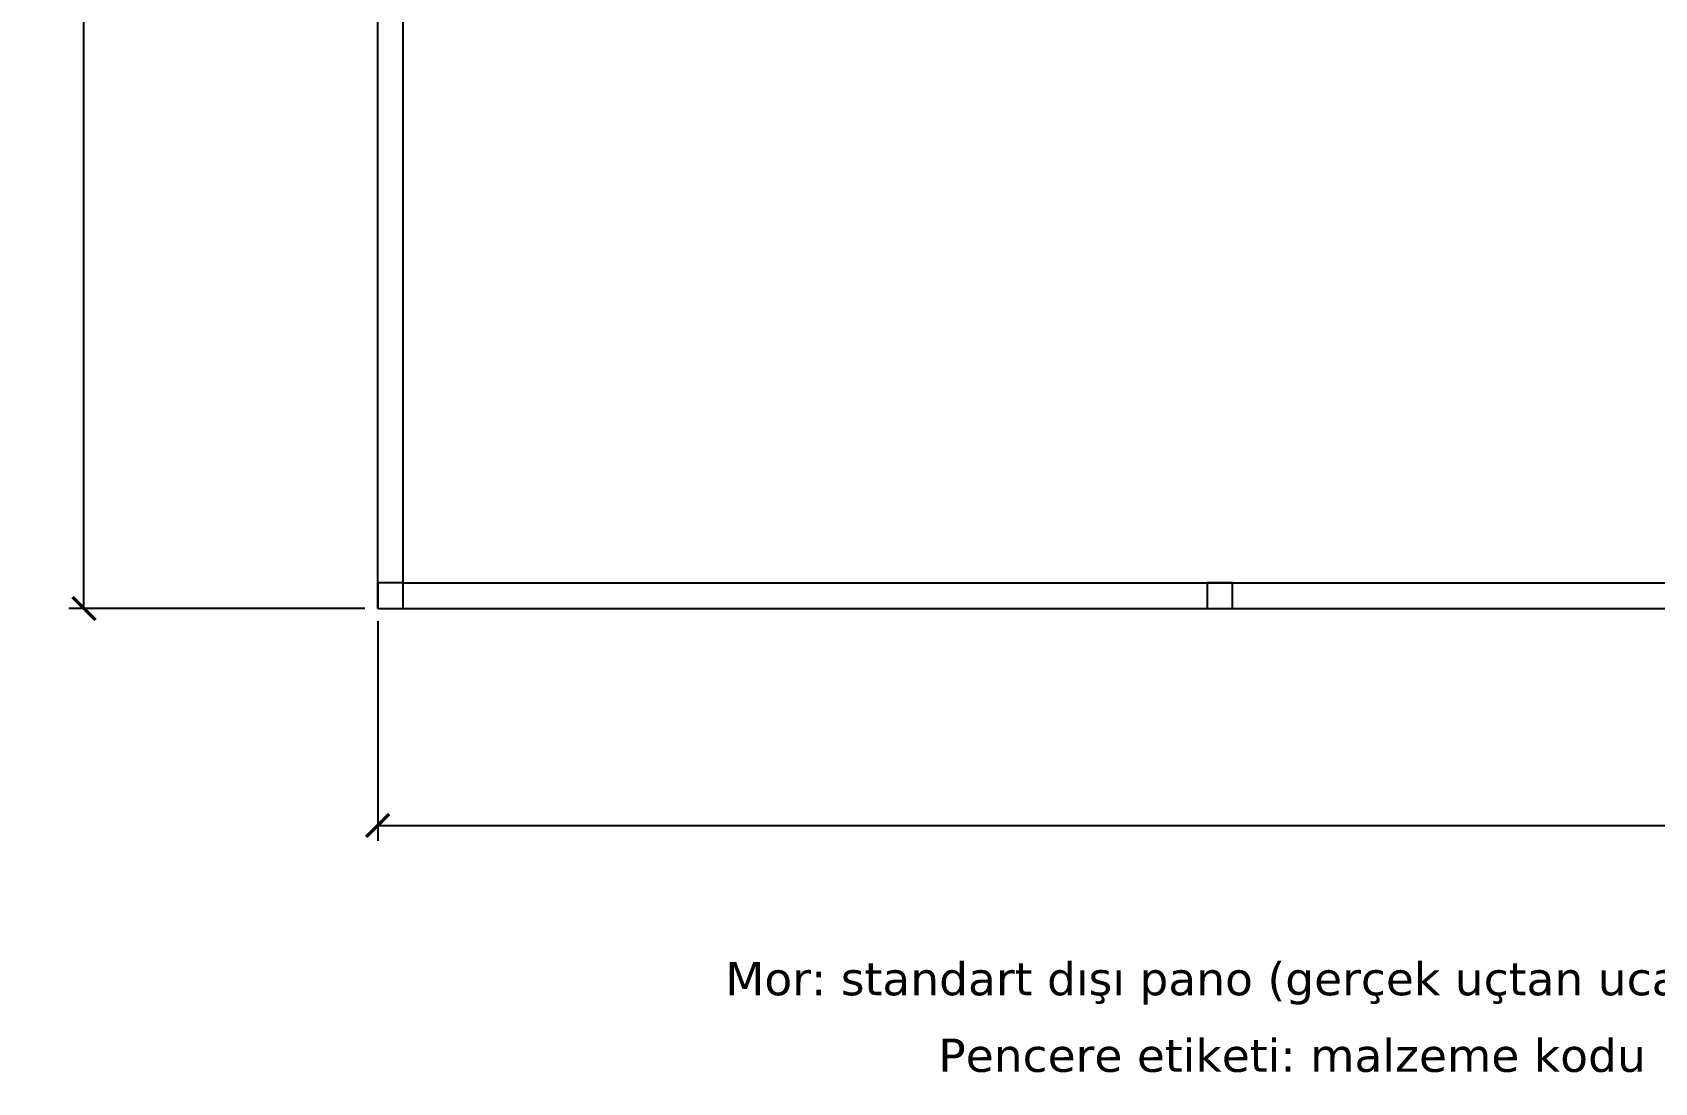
# Model space of a CAD drawing. Header units: centimetres. Extents: x -135 to 5324, y -1304 to 1609.
# Drawn here: x 2788 to 3423, y -186 to 226 of the extents above; entities that cross this region are included whole.
import ezdxf
from ezdxf.enums import TextEntityAlignment as Align

# ---------------------------------------------------------------- set-up
doc = ezdxf.new("R2010")
doc.units = ezdxf.units.CM
for name, color, linetype in [('MONTAJ_STANDART', 7, 'Continuous'), ('MONTAJ_YAZI', 4, 'Continuous'), ('OLCULER', 7, 'Continuous')]:
    doc.layers.add(name, color=color, linetype=linetype)
doc.styles.add('PORTMAN', font='DejaVuSans.ttf')
doc.dimstyles.new('PORTMAN', dxfattribs={"dimtxt": 14, "dimasz": 9, "dimexe": 6, "dimexo": 5, "dimgap": 4, "dimtad": 1, "dimtxsty": 'PORTMAN', "dimblk": 'ARCHTICK', "dimcen": 2.5, "dimazin": 3, "dimtfac": 0.5, "dimtmove": 2, "dimatfit": 3})

# ---------------------------------------------------------------- blocks, each defined once
blk = doc.blocks.new('BOM_B04_VERANDA_DIKME_100x100')
blk.add_lwpolyline([(0, 0), (10, 0), (10, 10), (0, 10)], close=True)
blk = doc.blocks.new('MNT_BOM_B04_VERANDA_DIKME_100x100')
blk.add_blockref('BOM_B04_VERANDA_DIKME_100x100', (0, 0))
blk = doc.blocks.new('BOM_V05_VERANDA_ON_11615p0')
at = {"lineweight": 25}
for p, q in [((10, 10), (1151.5, 10)), ((0, 0), (1161.5, 0))]:
    blk.add_line(p, q, dxfattribs=at)
blk = doc.blocks.new('MNT_BOM_V05_VERANDA_ON_11615p0')
blk.add_blockref('BOM_V05_VERANDA_ON_11615p0', (0, 0))
blk = doc.blocks.new('BOM_V06_VERANDA_YAN_2510p0')
at = {"lineweight": 25}
for p, q in [((0, 0), (0, 251)), ((10, 10), (10, 241))]:
    blk.add_line(p, q, dxfattribs=at)
blk = doc.blocks.new('MNT_BOM_V06_VERANDA_YAN_2510p0')
blk.add_blockref('BOM_V06_VERANDA_YAN_2510p0', (0, 0))
blk = doc.blocks.new('_ARCHTICK')
at = {"color": 0, "linetype": 'BYBLOCK', "const_width": 0.15}
blk.add_lwpolyline([(-0.5, -0.5), (0.5, 0.5)], dxfattribs=at)

msp = doc.modelspace()

# ---------------------------------------------------------------- block references
at = {"layer": 'MONTAJ_STANDART'}
for name, p in [('MNT_BOM_V06_VERANDA_YAN_2510p0', (2923, 0)), ('MNT_BOM_B04_VERANDA_DIKME_100x100', (2923, 0)), ('MNT_BOM_V05_VERANDA_ON_11615p0', (2923, 0)), ('MNT_BOM_B04_VERANDA_DIKME_100x100', (3247.75, 0))]:
    msp.add_blockref(name, p, dxfattribs=at)

# ---------------------------------------------------------------- texts
at = {"layer": 'MONTAJ_YAZI', "style": 'PORTMAN'}
for s, p in [('Mor: standart dışı pano (gerçek uçtan uca boy ölçülü) | Beyaz: standart 125,5 cm pano | Ölçüler cm', (3503.75, -145)), ("Pencere etiketi: malzeme kodu + en×yükseklik | Montaj kopyası BOM'a sayılmaz", (3503.75, -175))]:
    msp.add_text(s, height=13, dxfattribs=at).set_placement(p, align=Align.MIDDLE_CENTER)

# ---------------------------------------------------------------- dimensions: what is measured, and where the dimension line sits
at = {"layer": 'OLCULER'}
msp.add_linear_dim(base=(2808, 0), p1=(2923, 0), p2=(2923, 1271), angle=90, dimstyle='PORTMAN', override={"dimtxt": 14, "dimasz": 9, "dimexe": 6, "dimexo": 5, "dimdec": 2, "dimzin": 8, "dimdsep": 44}, dxfattribs=at).render()
msp.add_linear_dim(base=(2923, -85), p1=(2923, 0), p2=(4084.5, 0), dimstyle='PORTMAN', override={"dimtxt": 14, "dimasz": 9, "dimexe": 6, "dimexo": 5, "dimdec": 2, "dimzin": 8, "dimdsep": 44}, dxfattribs=at).render()

doc.saveas('drawing.dxf')
